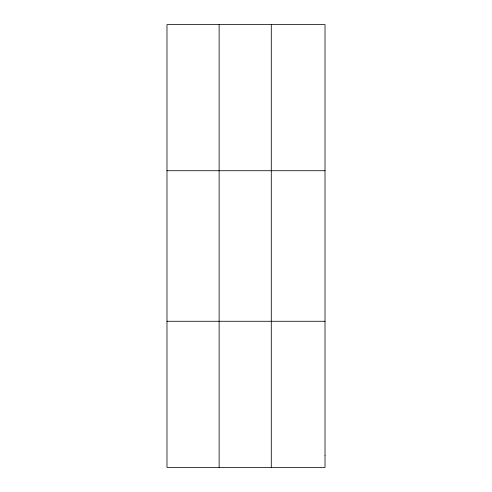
<?xml version="1.0" encoding="UTF-8"?>
<svg xmlns="http://www.w3.org/2000/svg" width="492" height="492" viewBox="0 0 492 492"><rect width="100%" height="100%" fill="white"/><g stroke="black" fill="none" stroke-linecap="round" stroke-linejoin="round"><path stroke-width="0.74" d="M219.131 467.4L219.131 24.6M271.289 467.4L271.289 24.6M166.979 170.724L325.021 170.724M166.979 321.276L325.021 321.276M325.021 455.223L325.021 467.4L166.979 467.4L166.979 24.6L325.021 24.6L325.021 455.223"/></g></svg>
